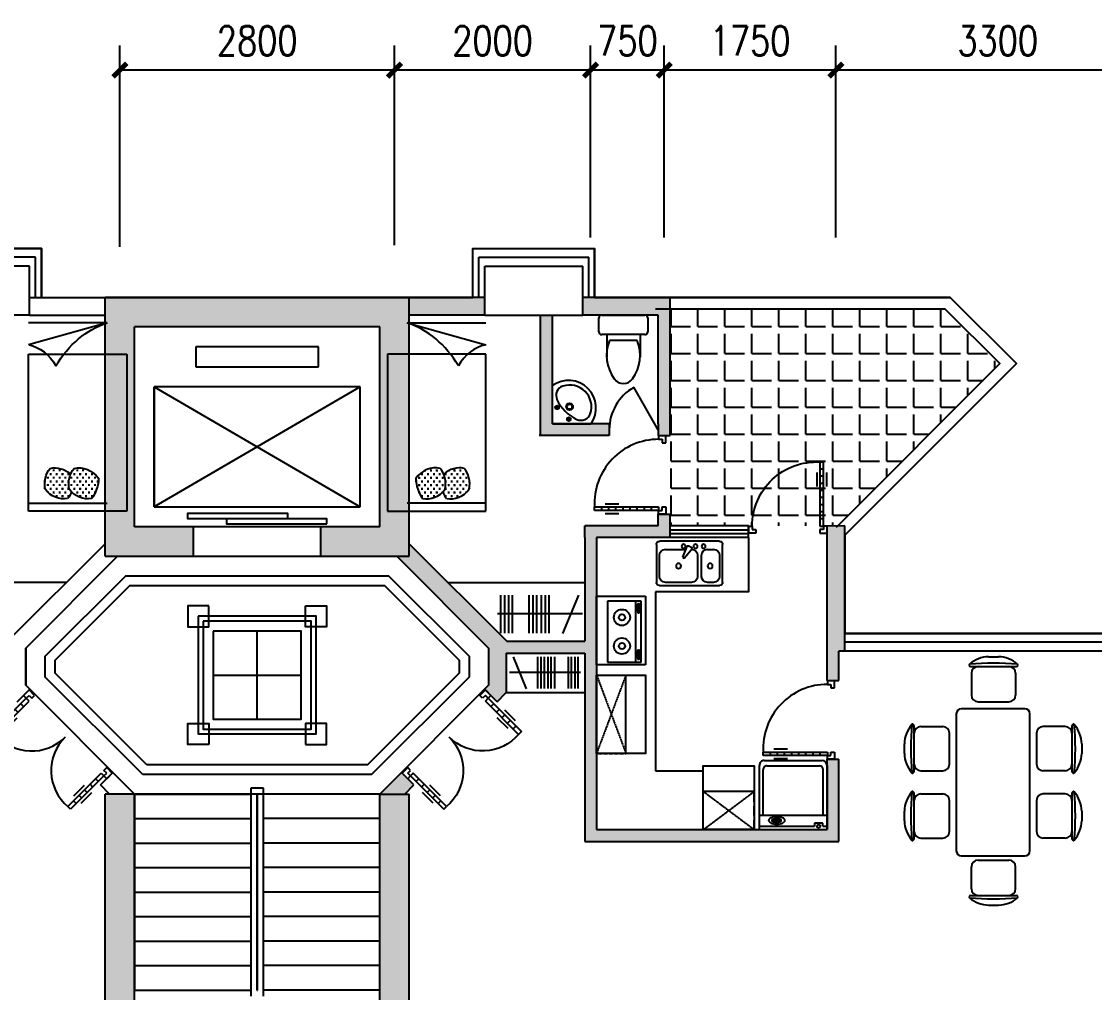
# Model space of a CAD drawing. Header units: millimetres. Extents: x 954 to 37968, y 451 to 18769.
# Drawn here: x 16152 to 27092, y 8861 to 18769 of the extents above; entities that cross this region are included whole.
import ezdxf
from ezdxf.enums import TextEntityAlignment as Align

# ---------------------------------------------------------------- set-up
doc = ezdxf.new("R2010")
doc.units = ezdxf.units.MM
doc.linetypes.add('DASHED', pattern=[0.75, 0.5, -0.25])
doc.linetypes.add('HIDDEN', pattern=[0.375, 0.25, -0.125])
for name, color, linetype in [('BL', 7, 'Continuous'), ('DIM', 15, 'Continuous'), ('H', 13, 'Continuous'), ('J', 7, 'Continuous'), ('OA_FURNITURE', 7, 'Continuous'), ('PUB_H', 13, 'Continuous'), ('T', 7, 'Continuous'), ('TOILET', 7, 'Continuous'), ('TOTHER', 7, 'Continuous'), ('W', 2, 'Continuous'), ('WALL', 4, 'Continuous'), ('WC', 10, 'Continuous'), ('WINDOW_TEXT', 7, 'Continuous'), ('轮廓线', 240, 'Continuous')]:
    doc.layers.add(name, color=color, linetype=linetype)
doc.styles.add('DIM_FONT', font='SIMPLEX.shx', dxfattribs={"width": 0.8})
doc.styles.add('SIMPLEX', font='SIMPLEX.SHX')
doc.styles.get("Standard").update_dxf_attribs({"font": 'arial.ttf'})
doc.dimstyles.new('DIMN', dxfattribs={"dimtxt": 300, "dimasz": 1, "dimexe": 250, "dimexo": 300, "dimgap": 150, "dimtad": 1, "dimdec": 0, "dimdsep": 46, "dimtxsty": 'DIM_FONT', "dimblk": '_DIMX', "dimblk1": 'ARCHTICK', "dimblk2": 'ARCHTICK', "dimcen": 0.1, "dimclrt": 7, "dimadec": 0, "dimazin": 0, "dimtfac": 1, "dimtdec": 0, "dimtix": 1, "dimtmove": 2, "dimatfit": 3, "dimldrblk": '_DIMX', "dimfxl": 1, "dimtolj": 1, "dimtzin": 0, "dimarcsym": 0})

# ---------------------------------------------------------------- blocks, each defined once
blk = doc.blocks.new('_LIFTD')
for points in [[(-0.5476, -0.6024), (-0.5476, -0.7742), (0.2411, -0.7742), (0.2411, -0.6024), (-0.5476, -0.6024)], [(-0.2411, -0.7836), (-0.2411, -0.9554), (0.5476, -0.9554), (0.5476, -0.7836), (-0.2411, -0.7836)]]:
    blk.add_lwpolyline(points)
blk = doc.blocks.new('M_A21OEG')
for p, q in [((-0.4667, 0), (-0.4667, 0.4)), ((-0.4667, 0), (-0.4667, 0.4)), ((-0.4667, 0.4), (-0.4333, 0.4)), ((-0.4667, 0), (-0.4667, 0.4)), ((-0.4333, 0.4), (-0.4333, 0)), ((-0.4333, 0.4), (-0.4333, 0)), ((0.4333, 0.4), (0.4333, 0)), ((0.4667, 0.4), (0.4333, 0.4)), ((0.4667, 0), (0.4667, 0.4)), ((-0.4949, 0.3005), (-0.4949, 0.1722)), ((-0.4667, 0.3333), (-0.4333, 0.3333)), ((-0.4051, 0.3005), (-0.4051, 0.1722)), ((0.4051, 0.3005), (0.4051, 0.1722)), ((0.4667, 0.3333), (0.4333, 0.3333)), ((0.4949, 0.3005), (0.4949, 0.1722)), ((-0.4667, 0.2667), (-0.4333, 0.2667)), ((-0.4667, 0.2), (-0.4333, 0.2)), ((0.4667, 0.2667), (0.4333, 0.2667)), ((0.4667, 0.2), (0.4333, 0.2)), ((-0.4667, 0.1333), (-0.4333, 0.1333)), ((0.4667, 0.1333), (0.4333, 0.1333)), ((-0.5, 0), (-0.4667, 0)), ((-0.5, -0.0667), (-0.5, 0)), ((-0.5, -0.0667), (-0.5, 0)), ((-0.4667, 0.0667), (-0.4333, 0.0667)), ((-0.4667, 0), (-0.4667, -0.0333)), ((-0.4333, 0), (-0.4667, 0)), ((-0.4333, 0), (-0.4667, 0)), ((-0.4667, 0), (-0.4667, -0.0333)), ((-0.4333, 0), (-0.4667, 0)), ((0.4667, 0.0667), (0.4333, 0.0667)), ((0.4333, 0), (0.4667, 0)), ((0.4667, 0), (0.4667, -0.0333)), ((0.5, 0), (0.4667, 0)), ((0.5, -0.0667), (0.5, 0)), ((-0.4333, -0.0667), (-0.5, -0.0667)), ((-0.4667, -0.0333), (-0.4333, -0.0333)), ((-0.4333, -0.0333), (-0.4333, -0.0667)), ((0.4667, -0.0333), (0.4333, -0.0333)), ((0.4333, -0.0333), (0.4333, -0.0667)), ((0.4333, -0.0667), (0.5, -0.0667))]:
    blk.add_line(p, q)
for centre, start, end in [((-0.4, 0.0014), 359.80068, 94.78054), ((0.4, 0.0014), 85.21946, 180.19932)]:
    blk.add_arc(centre, 0.4, start, end)
blk = doc.blocks.new('_B0MWI')
for p, q in [((-0.62, 3.278), (0.62, 3.278)), ((-0.62, 0.5), (-0.62, 3.278)), ((0.62, 0.5), (0.62, 3.278)), ((-0.56, 2.778), (0.56, 2.778)), ((-0.56, 0.5), (-0.56, 2.778)), ((0.56, 0.5), (0.56, 2.778)), ((-0.5, 2.278), (0.5, 2.278)), ((-0.5, 0.5), (-0.5, 2.278)), ((0.5, 0.5), (0.5, 2.278)), ((-0.5, -0.5), (0.5, -0.5))]:
    blk.add_line(p, q)
blk = doc.blocks.new('*X21')
at = {"color": 0}
for p, q in [((284933, 2325), (284944, 2325)), ((284934, 2316), (284934, 2326)), ((285000, 2325), (285019, 2325)), ((285009, 2316), (285009, 2334)), ((285075, 2325), (285094, 2325)), ((285084, 2316), (285084, 2334)), ((285234, 2316), (285234, 2323)), ((285240, 2325), (285244, 2325)), ((285300, 2325), (285319, 2325)), ((285309, 2316), (285309, 2334)), ((285375, 2325), (285394, 2325)), ((285384, 2316), (285384, 2334)), ((285450, 2325), (285452, 2325)), ((285459, 2316), (285459, 2316)), ((284817, 2212), (284831, 2212)), ((284822, 2203), (284822, 2222)), ((284850, 2250), (284869, 2250)), ((284859, 2241), (284859, 2259)), ((284888, 2288), (284906, 2288)), ((284888, 2212), (284906, 2212)), ((284897, 2278), (284897, 2297)), ((284897, 2203), (284897, 2222)), ((284925, 2250), (284944, 2250)), ((284934, 2241), (284934, 2259)), ((284962, 2288), (284981, 2288)), ((284962, 2212), (284981, 2212)), ((284972, 2278), (284972, 2297)), ((284972, 2203), (284972, 2222)), ((285000, 2250), (285019, 2250)), ((285009, 2241), (285009, 2259)), ((285038, 2288), (285056, 2288)), ((285038, 2212), (285056, 2212)), ((285047, 2278), (285047, 2297)), ((285047, 2203), (285047, 2222)), ((285075, 2250), (285094, 2250)), ((285084, 2241), (285084, 2259)), ((285112, 2288), (285131, 2288)), ((285112, 2212), (285131, 2212)), ((285122, 2278), (285122, 2297)), ((285122, 2203), (285122, 2222)), ((285150, 2250), (285169, 2250)), ((285159, 2241), (285159, 2259)), ((285188, 2288), (285206, 2288)), ((285188, 2212), (285206, 2212)), ((285197, 2278), (285197, 2297)), ((285197, 2203), (285197, 2222)), ((285225, 2250), (285244, 2250)), ((285234, 2241), (285234, 2259)), ((285262, 2288), (285281, 2288)), ((285262, 2212), (285281, 2212)), ((285272, 2278), (285272, 2297)), ((285272, 2203), (285272, 2222)), ((285300, 2250), (285319, 2250)), ((285309, 2241), (285309, 2259)), ((285338, 2288), (285356, 2288)), ((285338, 2212), (285356, 2212)), ((285347, 2278), (285347, 2297)), ((285347, 2203), (285347, 2222)), ((285375, 2250), (285394, 2250)), ((285384, 2241), (285384, 2259)), ((285412, 2288), (285431, 2288)), ((285412, 2212), (285431, 2212)), ((285422, 2278), (285422, 2297)), ((285422, 2203), (285422, 2222)), ((285450, 2250), (285469, 2250)), ((285459, 2241), (285459, 2259)), ((285488, 2212), (285500, 2212)), ((285497, 2203), (285497, 2222)), ((284850, 2175), (284869, 2175)), ((284856, 2100), (284869, 2100)), ((284859, 2166), (284859, 2184)), ((284859, 2094), (284859, 2109)), ((284888, 2138), (284906, 2138)), ((284897, 2128), (284897, 2147)), ((284925, 2175), (284944, 2175)), ((284925, 2100), (284944, 2100)), ((284934, 2166), (284934, 2184)), ((284934, 2091), (284934, 2109)), ((284962, 2138), (284981, 2138)), ((284972, 2128), (284972, 2147)), ((285000, 2175), (285019, 2175)), ((285000, 2100), (285019, 2100)), ((285009, 2166), (285009, 2184)), ((285009, 2091), (285009, 2109)), ((285038, 2138), (285056, 2138)), ((285047, 2128), (285047, 2147)), ((285075, 2175), (285094, 2175)), ((285075, 2100), (285094, 2100)), ((285084, 2166), (285084, 2184)), ((285084, 2091), (285084, 2109)), ((285112, 2138), (285131, 2138)), ((285122, 2128), (285122, 2147)), ((285150, 2175), (285169, 2175)), ((285150, 2100), (285151, 2100)), ((285159, 2166), (285159, 2184)), ((285159, 2106), (285159, 2109)), ((285163, 2100), (285169, 2100)), ((285188, 2138), (285206, 2138)), ((285197, 2128), (285197, 2147)), ((285225, 2175), (285244, 2175)), ((285225, 2100), (285244, 2100)), ((285234, 2166), (285234, 2184)), ((285234, 2091), (285234, 2109)), ((285262, 2138), (285281, 2138)), ((285272, 2128), (285272, 2147)), ((285300, 2175), (285319, 2175)), ((285300, 2100), (285319, 2100)), ((285309, 2166), (285309, 2184)), ((285309, 2091), (285309, 2109)), ((285338, 2138), (285356, 2138)), ((285347, 2128), (285347, 2147)), ((285375, 2175), (285394, 2175)), ((285375, 2100), (285394, 2100)), ((285384, 2166), (285384, 2184)), ((285384, 2091), (285384, 2109)), ((285412, 2138), (285431, 2138)), ((285422, 2128), (285422, 2147)), ((285450, 2175), (285469, 2175)), ((285450, 2100), (285458, 2100)), ((285459, 2166), (285459, 2184)), ((285459, 2101), (285459, 2109)), ((285488, 2138), (285497, 2138)), ((285497, 2138), (285497, 2147)), ((284888, 2062), (284906, 2062)), ((284897, 2053), (284897, 2072)), ((284962, 2062), (284981, 2062)), ((284972, 2053), (284972, 2072)), ((285038, 2062), (285056, 2062)), ((285047, 2053), (285047, 2072)), ((285188, 2062), (285206, 2062)), ((285197, 2053), (285197, 2072)), ((285262, 2062), (285281, 2062)), ((285272, 2053), (285272, 2072)), ((285338, 2062), (285356, 2062)), ((285347, 2053), (285347, 2072))]:
    blk.add_line(p, q, dxfattribs=at)
blk = doc.blocks.new('RECTANG')
for p, q in [((1, 1), (0, 1)), ((0, 1), (0, 0)), ((1, 0), (1, 1)), ((0, 0), (1, 0))]:
    blk.add_line(p, q)
blk = doc.blocks.new('_C1LMW')
for p, q in [((-1000, -80), (0, -305)), ((-1000, -80), (0, -80)), ((0, -1920), (-1000, -1920))]:
    blk.add_line(p, q)
for centre, radius, start, end in [((-1289, -1215), 1171, 36.5169, 75.7062), ((81, -828), 530, 98.7955, 144.0982), ((-348, -518), 4.547473508864641e-13, 270, 343.0338), ((-639, -1913), 354, 80.3657, 135.5224), ((-733, -1725), 222, 346.7256, 46.496), ((-332, -1913), 354, 80.3657, 124.9896), ((-426, -1725), 222, 346.7256, 46.496), ((-566, -1649), 326, 182.7966, 223.2149), ((-752, -1548), 328, 260.9132, 315.9541)]:
    blk.add_arc(centre, radius, start, end)
at = {"layer": 'J'}
for centre, radius, start, end in [((-260, -1649), 326, 208.3278, 223.2149), ((-445, -1548), 328, 260.9132, 315.9541)]:
    blk.add_arc(centre, radius, start, end, dxfattribs=at)
at = {"xscale": 1999.996, "yscale": 999.998, "zscale": 1999.996, "rotation": 90}
blk.add_blockref('RECTANG', (0, -2000), dxfattribs=at)
blk.add_blockref('*X21', (-285705, -3910))
at = {"style": 'DIM_FONT', "width": 0.8, "flags": 9}
for tag in ['XSIZE', 'YSIZE']:
    blk.add_attdef(tag, (0, 0), '', height=0.5, dxfattribs=at)
blk = doc.blocks.new('M_E20')
for p, q in [((345, 0), (-345, 0)), ((-302, -36), (-345, -36)), ((-302, -35), (-302, -66)), ((-302, -66), (-219, -66)), ((-219, -66), (-219, -35)), ((345, -36), (-219, -36)), ((123, -87), (123, -99)), ((133, -96), (133, -113)), ((198, -96), (133, -96)), ((198, -113), (198, -96)), ((215, -88), (215, -99)), ((-307, -144), (-307, -611)), ((133, -113), (198, -113)), ((307, -144), (307, -611)), ((267, -651), (-267, -651))]:
    blk.add_line(p, q)
blk.add_lwpolyline([(83, -94, 0.185158), (88, -107, 0.102042), (108, -122, 0.060862), (133, -130, 0.047173), (166, -133, 0.047173), (200, -130, 0.060862), (225, -122, 0.102042), (245, -107, 0.185158), (250, -94, 0.185158), (245, -82, 0.102042), (225, -67, 0.060862), (200, -59, 0.047173), (166, -56, 0.047173), (133, -59, 0.060862), (108, -67, 0.102042), (88, -82, 0.185158)], format="xyb", close=True)
for points in [[(215, -88, 0.259034), (213, -85, 0.076276), (201, -80, 0.036515), (188, -77, 0.026615), (169, -76, 0.026615), (150, -77, 0.036515), (137, -80, 0.076276), (125, -85, 0.259034), (123, -88, 0.078462), (123, -89, 0.056762)], [(215, -99, 0.259034), (213, -95, 0.076276), (201, -90, 0.036515), (188, -88, 0.026615), (169, -87, 0.026615), (150, -88, 0.036515), (137, -90, 0.076276), (125, -95, 0.259034), (123, -99, 0.259034), (125, -102, 0.056762), (133, -106, 0.036515)], [(198, -108, 0.008736), (201, -107, 0.076276), (213, -102, 0.259034), (215, -99, 0.259034)]]:
    blk.add_lwpolyline(points, format="xyb")
blk.add_circle((-259, -35), 17.5)
for centre, start, end in [((-267, -611), 180, 270), ((267, -611), 270, 0)]:
    blk.add_arc(centre, 40, start, end)
at = {"layer": 'TOTHER', "linetype": 'Continuous'}
for p, q in [((-345, -656), (-345, 0)), ((345, 0), (345, -656)), ((-345, -145), (345, -145)), ((295, -706), (-295, -706))]:
    blk.add_line(p, q, dxfattribs=at)
for centre, start, end in [((-295, -656), 180, 270), ((295, -656), 270, 0)]:
    blk.add_arc(centre, 50, start, end, dxfattribs=at)
at = {"width": 0.8, "flags": 9}
for tag in ['XSIZE', 'YSIZE']:
    blk.add_attdef(tag, (0, 0), '', height=0.5, dxfattribs=at)
blk = doc.blocks.new('M_E18')
at = {"layer": 'TOTHER', "linetype": 'DASHED'}
for p, q in [((200, -300), (-200, 0)), ((200, 0), (-200, -300)), ((-200, -300), (200, -300))]:
    blk.add_line(p, q, dxfattribs=at)
at = {"layer": 'TOTHER', "linetype": 'HIDDEN'}
blk.add_line((-200, 0), (-200, -300), dxfattribs=at)
at = {"layer": 'TOTHER', "linetype": 'Continuous'}
blk.add_lwpolyline([(-200, 0), (200, 0), (200, -500), (-200, -500)], close=True, dxfattribs=at)
at = {"width": 0.8, "flags": 9}
for tag in ['XSIZE', 'YSIZE']:
    blk.add_attdef(tag, (0, 0), '', height=0.5, dxfattribs=at)
blk = doc.blocks.new('M_E22')
at = {"layer": 'TOTHER', "linetype": 'HIDDEN'}
blk.add_line((-400, 0), (-400, -300), dxfattribs=at)
at = {"layer": 'TOTHER', "linetype": 'DASHED'}
for p, q in [((400, -300), (-400, 0)), ((400, 0), (-400, -300)), ((-400, -300), (400, -300))]:
    blk.add_line(p, q, dxfattribs=at)
at = {"layer": 'TOTHER', "linetype": 'Continuous'}
blk.add_lwpolyline([(-400, 0), (400, 0), (400, -500), (-400, -500)], close=True, dxfattribs=at)
at = {"width": 0.8, "flags": 9}
for tag in ['XSIZE', 'YSIZE']:
    blk.add_attdef(tag, (0, 0), '', height=0.5, dxfattribs=at)
blk = doc.blocks.new('M_E19')
for p, q in [((-323, -113), (-323, -456)), ((299, -113), (-323, -113)), ((299, -456), (299, -113)), ((-323, -400), (299, -400)), ((-291, -422), (-291, -434)), ((-216, -432), (-280, -432)), ((-280, -432), (-280, -448)), ((-216, -448), (-216, -432)), ((-199, -423), (-199, -434)), ((182, -422), (182, -434)), ((193, -432), (193, -448)), ((257, -432), (193, -432)), ((257, -448), (257, -432)), ((274, -423), (274, -434)), ((-323, -456), (299, -456)), ((-280, -448), (-216, -448)), ((193, -448), (257, -448))]:
    blk.add_line(p, q)
for points in [[(-199, -423, 0.259034), (-201, -420, 0.076276), (-213, -415, 0.036515), (-226, -412, 0.026615), (-245, -411, 0.026615), (-264, -412, 0.036515), (-277, -415, 0.076276), (-289, -420, 0.259034), (-291, -423, 0.078462), (-291, -424, 0.056762)], [(-199, -434, 0.259034), (-201, -430, 0.076276), (-213, -425, 0.036515), (-226, -423, 0.026615), (-245, -422, 0.026615), (-264, -423, 0.036515), (-277, -425, 0.076276), (-289, -430, 0.259034), (-291, -434, 0.259034), (-289, -437, 0.056762), (-280, -441, 0.036515)], [(-216, -443, 0.008736), (-213, -442, 0.076276), (-201, -437, 0.259034), (-199, -434, 0.259034)], [(274, -423, 0.259034), (272, -420, 0.076276), (260, -415, 0.036515), (247, -412, 0.026615), (228, -411, 0.026615), (209, -412, 0.036515), (196, -415, 0.076276), (184, -420, 0.259034), (182, -423, 0.078462), (182, -424, 0.056762)], [(274, -434, 0.259034), (272, -430, 0.076276), (260, -425, 0.036515), (247, -423, 0.026615), (228, -422, 0.026615), (209, -423, 0.036515), (196, -425, 0.076276), (184, -430, 0.259034), (182, -434, 0.259034), (184, -437, 0.056762), (193, -441, 0.036515)], [(257, -443, 0.008736), (260, -442, 0.076276), (272, -437, 0.259034), (274, -434, 0.259034)]]:
    blk.add_lwpolyline(points, format="xyb")
at = {"layer": 'TOTHER', "linetype": 'Continuous'}
for p, q in [((-350, 0), (350, 0)), ((-350, -500), (-350, 0)), ((350, 0), (350, -500)), ((350, -500), (-350, -500))]:
    blk.add_line(p, q, dxfattribs=at)
for centre, radius in [((-158, -259), 82.5), ((134, -259), 82.5), ((-158, -259), 31.6), ((134, -259), 31.6)]:
    blk.add_circle(centre, radius, dxfattribs=at)
at = {"width": 0.8, "flags": 9}
for tag in ['XSIZE', 'YSIZE']:
    blk.add_attdef(tag, (0, 0), '', height=0.5, dxfattribs=at)
blk = doc.blocks.new('M_E25ESP')
at = {"color": 0, "linetype": 'ByBlock'}
for p, q in [((31, 338), (419, 338)), ((0, -307), (0, 307)), ((82, 245), (82, 40)), ((358, 307), (143, 307)), ((419, -20), (419, 245)), ((450, 307), (450, -307)), ((48, 2), (57, -12)), ((59, 31), (163, 70)), ((173, 53), (87, -18)), ((163, 70), (173, 53)), ((143, -82), (358, -82)), ((82, -184), (82, -245)), ((358, -123), (143, -123)), ((419, -245), (419, -184)), ((143, -307), (358, -307)), ((419, -338), (31, -338))]:
    blk.add_line(p, q, dxfattribs=at)
for centre, radius in [((251, 112), 25.6), ((51, 61), 20.5), ((51, -61), 20.5), ((51, -143), 20.5), ((251, -210), 25.6)]:
    blk.add_circle(centre, radius, dxfattribs=at)
for centre, radius, start, end in [((31, 307), 30.7, 90, 180), ((419, 307), 30.7, 0, 90), ((143, 245), 61.4, 90, 180), ((358, 245), 61.4, 0, 90), ((66, 12), 20.5, 110.5377, 210), ((74, -2), 20.5, 210, 309.4623), ((143, -20), 61.4, 180, 270), ((358, -20), 61.4, 270, 0), ((143, -184), 61.4, 90, 180), ((358, -184), 61.4, 0, 90), ((31, -307), 30.7, 180, 270), ((143, -245), 61.4, 180, 270), ((358, -245), 61.4, 270, 0), ((419, -307), 30.7, 270, 0)]:
    blk.add_arc(centre, radius, start, end, dxfattribs=at)
at = {"style": 'DIM_FONT', "width": 0.8, "flags": 9}
for tag in ['XSIZE', 'YSIZE']:
    blk.add_attdef(tag, (0, 0), '', height=0.5, dxfattribs=at)
blk = doc.blocks.new('*X26')
at = {"color": 0}
for p, q in [((287375, 3850), (287375, 4026)), ((287650, 3850), (287650, 4026)), ((287925, 3850), (287925, 4026)), ((288200, 3850), (288200, 4026)), ((288475, 3850), (288475, 4026)), ((288750, 3850), (288750, 4026)), ((289025, 3850), (289025, 4026)), ((289300, 3850), (289300, 4026)), ((289575, 3850), (289575, 4026)), ((289850, 3850), (289850, 4026)), ((290125, 3850), (290125, 4026)), ((287375, 3850), (287575, 3850)), ((287650, 3850), (287850, 3850)), ((287925, 3850), (288125, 3850)), ((288200, 3850), (288400, 3850)), ((288475, 3850), (288675, 3850)), ((288750, 3850), (288950, 3850)), ((289025, 3850), (289225, 3850)), ((289300, 3850), (289500, 3850)), ((289575, 3850), (289775, 3850)), ((289850, 3850), (290050, 3850)), ((290125, 3850), (290325, 3850)), ((287375, 3575), (287375, 3775)), ((287650, 3575), (287650, 3775)), ((287925, 3575), (287925, 3775)), ((288200, 3575), (288200, 3775)), ((288475, 3575), (288475, 3775)), ((288750, 3575), (288750, 3775)), ((289025, 3575), (289025, 3775)), ((289300, 3575), (289300, 3775)), ((289575, 3575), (289575, 3775)), ((289850, 3575), (289850, 3775)), ((290125, 3575), (290125, 3775)), ((290400, 3575), (290400, 3775)), ((287375, 3575), (287575, 3575)), ((287650, 3575), (287850, 3575)), ((287925, 3575), (288125, 3575)), ((288200, 3575), (288400, 3575)), ((288475, 3575), (288675, 3575)), ((288750, 3575), (288950, 3575)), ((289025, 3575), (289225, 3575)), ((289300, 3575), (289500, 3575)), ((289575, 3575), (289775, 3575)), ((289850, 3575), (290050, 3575)), ((290125, 3575), (290325, 3575)), ((290400, 3575), (290600, 3575)), ((287375, 3300), (287375, 3500)), ((287650, 3300), (287650, 3500)), ((287925, 3300), (287925, 3500)), ((288200, 3300), (288200, 3500)), ((288475, 3300), (288475, 3500)), ((288750, 3300), (288750, 3500)), ((289025, 3300), (289025, 3500)), ((289300, 3300), (289300, 3500)), ((289575, 3300), (289575, 3500)), ((289850, 3300), (289850, 3500)), ((290125, 3300), (290125, 3500)), ((290400, 3300), (290400, 3500)), ((290675, 3418), (290675, 3500)), ((287375, 3300), (287575, 3300)), ((287650, 3300), (287850, 3300)), ((287925, 3300), (288125, 3300)), ((288200, 3300), (288400, 3300)), ((288475, 3300), (288675, 3300)), ((288750, 3300), (288950, 3300)), ((289025, 3300), (289225, 3300)), ((289300, 3300), (289500, 3300)), ((289575, 3300), (289775, 3300)), ((289850, 3300), (290050, 3300)), ((290125, 3300), (290325, 3300)), ((290400, 3300), (290557, 3300)), ((287375, 3025), (287375, 3225)), ((287650, 3025), (287650, 3225)), ((287925, 3025), (287925, 3225)), ((288200, 3025), (288200, 3225)), ((288475, 3025), (288475, 3225)), ((288750, 3025), (288750, 3225)), ((289025, 3025), (289025, 3225)), ((289300, 3025), (289300, 3225)), ((289575, 3025), (289575, 3225)), ((289850, 3025), (289850, 3225)), ((290125, 3025), (290125, 3225)), ((290400, 3143), (290400, 3225)), ((287375, 3025), (287575, 3025)), ((287650, 3025), (287850, 3025)), ((287925, 3025), (288125, 3025)), ((288200, 3025), (288400, 3025)), ((288475, 3025), (288675, 3025)), ((288750, 3025), (288950, 3025)), ((289025, 3025), (289225, 3025)), ((289300, 3025), (289500, 3025)), ((289575, 3025), (289775, 3025)), ((289850, 3025), (290050, 3025)), ((290125, 3025), (290282, 3025)), ((287375, 2750), (287375, 2950)), ((287650, 2750), (287650, 2950)), ((287925, 2750), (287925, 2950)), ((288200, 2750), (288200, 2950)), ((288475, 2750), (288475, 2950)), ((288750, 2750), (288750, 2950)), ((289025, 2750), (289025, 2950)), ((289300, 2750), (289300, 2950)), ((289575, 2750), (289575, 2950)), ((289850, 2750), (289850, 2950)), ((290125, 2868), (290125, 2950)), ((287375, 2750), (287575, 2750)), ((287650, 2750), (287850, 2750)), ((287925, 2750), (288125, 2750)), ((288200, 2750), (288400, 2750)), ((288475, 2750), (288675, 2750)), ((288750, 2750), (288950, 2750)), ((289025, 2750), (289225, 2750)), ((289300, 2750), (289500, 2750)), ((289575, 2750), (289775, 2750)), ((289850, 2750), (290007, 2750)), ((287375, 2475), (287375, 2675)), ((287650, 2475), (287650, 2675)), ((287925, 2475), (287925, 2675)), ((288200, 2475), (288200, 2675)), ((288475, 2475), (288475, 2675)), ((288750, 2475), (288750, 2675)), ((289025, 2475), (289025, 2675)), ((289300, 2475), (289300, 2675)), ((289575, 2475), (289575, 2675)), ((289850, 2593), (289850, 2675)), ((287375, 2475), (287575, 2475)), ((287650, 2475), (287850, 2475)), ((287925, 2475), (288125, 2475)), ((288200, 2475), (288400, 2475)), ((288475, 2475), (288675, 2475)), ((288750, 2475), (288950, 2475)), ((289025, 2475), (289225, 2475)), ((289300, 2475), (289500, 2475)), ((289575, 2475), (289732, 2475)), ((287375, 2200), (287375, 2400)), ((287650, 2200), (287650, 2400)), ((287925, 2200), (287925, 2400)), ((288200, 2200), (288200, 2400)), ((288475, 2200), (288475, 2400)), ((288750, 2200), (288750, 2400)), ((289025, 2200), (289025, 2400)), ((289300, 2200), (289300, 2400)), ((289575, 2318), (289575, 2400)), ((287375, 2200), (287575, 2200)), ((287650, 2200), (287850, 2200)), ((287925, 2200), (288125, 2200)), ((288200, 2200), (288400, 2200)), ((288475, 2200), (288675, 2200)), ((288750, 2200), (288950, 2200)), ((289025, 2200), (289225, 2200)), ((289300, 2200), (289457, 2200)), ((287375, 1925), (287375, 2125)), ((287650, 1925), (287650, 2125)), ((287925, 1925), (287925, 2125)), ((288200, 1925), (288200, 2125)), ((288475, 1925), (288475, 2125)), ((288750, 1925), (288750, 2125)), ((289025, 1925), (289025, 2125)), ((289300, 2043), (289300, 2125)), ((287375, 1925), (287575, 1925)), ((287650, 1925), (287850, 1925)), ((287925, 1925), (288125, 1925)), ((288200, 1925), (288400, 1925)), ((288475, 1925), (288675, 1925)), ((288750, 1925), (288950, 1925)), ((289025, 1925), (289182, 1925)), ((287375, 1816), (287375, 1850)), ((287650, 1816), (287650, 1850)), ((287925, 1816), (287925, 1850)), ((288200, 1816), (288200, 1850)), ((288475, 1816), (288475, 1850)), ((288750, 1816), (288750, 1850)), ((289025, 1816), (289025, 1850))]:
    blk.add_line(p, q, dxfattribs=at)
blk = doc.blocks.new('M_E12')
at = {"color": 7}
for q in [(0, -393), (392, 0)]:
    blk.add_line((0, 0), q, dxfattribs=at)
for centre, radius in [((168, -48), 19), ((168, -48), 10), ((48, -168), 19), ((48, -168), 10), ((175, -175), 34.6), ((175, -175), 26.5)]:
    blk.add_circle(centre, radius, dxfattribs=at)
for centre, radius, start, end in [((161, -163), 282, 235.0241, 35.2347), ((418, -420), 410, 114.3843, 155.6157), ((174, -176), 222, 251.5651, 18.4349), ((290, -138), 100, 18.4349, 114.3843), ((136, -292), 100, 155.6157, 251.5651)]:
    blk.add_arc(centre, radius, start, end, dxfattribs=at)
at = {"width": 0.8, "flags": 9}
for tag in ['XSIZE', 'YSIZE']:
    blk.add_attdef(tag, (0, 0), '', height=0.5, dxfattribs=at)
blk = doc.blocks.new('M_A24LXR')
for p, q in [((-0.455, 0.071), (-0.455, 0.888)), ((-0.455, 0.888), (-0.41, 0.888)), ((-0.41, 0.888), (-0.41, 0.071)), ((-0.494, 0.753), (-0.494, 0.578)), ((-0.455, 0.797), (-0.41, 0.797)), ((-0.455, 0.707), (-0.41, 0.707)), ((-0.371, 0.753), (-0.371, 0.578)), ((-0.455, 0.616), (-0.41, 0.616)), ((-0.455, 0.525), (-0.41, 0.525)), ((-0.455, 0.434), (-0.41, 0.434)), ((-0.455, 0.343), (-0.41, 0.343)), ((-0.455, 0.253), (-0.41, 0.253)), ((-0.455, 0.162), (-0.41, 0.162)), ((-0.501, 0.071), (-0.455, 0.071)), ((-0.501, -0.02), (-0.501, 0.071)), ((-0.41, 0.071), (-0.455, 0.071)), ((-0.455, 0.071), (-0.455, 0.026)), ((-0.455, 0.026), (-0.41, 0.026)), ((-0.41, 0.026), (-0.41, -0.02)), ((0.453, 0.026), (0.407, 0.026)), ((0.407, 0.026), (0.407, -0.02)), ((0.498, 0.071), (0.453, 0.071)), ((0.453, 0.071), (0.453, 0.026)), ((0.498, -0.02), (0.498, 0.071)), ((-0.501, -0.02), (-0.501, -0.02)), ((-0.41, -0.02), (-0.501, -0.02)), ((0.407, -0.02), (0.498, -0.02)), ((0.498, -0.02), (0.498, -0.02))]:
    blk.add_line(p, q)
blk.add_arc((-0.364, 0.072), 0.817, 359.9115, 93.1848)
blk = doc.blocks.new('M_E24TTP')
at = {"layer": 'TOILET', "color": 7}
for p, q in [((-170, 200), (-170, 430)), ((170, 200), (170, 430)), ((-140, 260), (140, 260)), ((-250, 30), (-250, 170)), ((-220, 200), (220, 200)), ((250, 170), (250, 30)), ((220, 0), (-220, 0))]:
    blk.add_line(p, q, dxfattribs=at)
for centre, radius, start, end in [((0, 590), 110, 33.4509, 146.5491), ((227, 413), 398, 143.3619, 202.5495), ((-227, 413), 398, 337.4505, 36.6381), ((-220, 170), 30, 90, 180), ((220, 170), 30, 0, 90), ((-220, 30), 30, 180, 270), ((220, 30), 30, 270, 0)]:
    blk.add_arc(centre, radius, start, end, dxfattribs=at)
at = {"style": 'DIM_FONT', "width": 0.8, "flags": 9}
for tag in ['XSIZE', 'YSIZE']:
    blk.add_attdef(tag, (0, 0), '', height=0.5, dxfattribs=at)
blk = doc.blocks.new('_WBLK')
for p, q in [((-0.5, 0.5), (0.5, 0.5)), ((0.5, 0.167), (-0.5, 0.167)), ((0.5, -0.167), (-0.5, -0.167)), ((-0.5, -0.5), (0.5, -0.5))]:
    blk.add_line(p, q)
at = {"layer": 'WINDOW_TEXT', "style": 'SIMPLEX', "flags": 9}
blk.add_attdef('A', text='', height=1, dxfattribs=at).set_placement((0, 1.5), align=Align.MIDDLE)
blk = doc.blocks.new('_DBLK')
blk.add_line((-0.5, 0), (0, -0.866))
blk.add_arc((-0.5, 0), 1, 300, 0)
at = {"style": 'SIMPLEX', "flags": 9}
blk.add_attdef('A', text='', height=1, dxfattribs=at).set_placement((0, 1.5), align=Align.MIDDLE)
blk = doc.blocks.new('80216061034108')
for p, q in [((262, 90), (2161, 1989)), ((299, 0), (2225, 1926)), ((336, -90), (2288, 1862)), ((-299, 90), (262, 90)), ((-299, 0), (299, 0)), ((-299, -90), (336, -90))]:
    blk.add_line(p, q)
at = {"style": 'SIMPLEX', "flags": 9}
blk.add_attdef('A', text='', height=1, dxfattribs=at).set_placement((0, 0), align=Align.MIDDLE)
blk = doc.blocks.new('_DIMX')
at = {"const_width": 50}
blk.add_lwpolyline([(-70, -70), (70, 70)], dxfattribs=at)
blk = doc.blocks.new('*D60')
at = {"layer": 'DEFPOINTS', "color": 0, "transparency": 16777216}
for p in [(24455, 18272), (24455, 16265), (27755, 16265)]:
    blk.add_point(p, dxfattribs=at)
at = {"layer": 'DIM', "color": 0, "lineweight": -2, "transparency": 16777216}
for p, q in [((24455, 16565), (24455, 18522)), ((27755, 16565), (27755, 18522)), ((27754, 18272), (24456, 18272))]:
    blk.add_line(p, q, dxfattribs=at)
at = {"layer": 'DIM', "color": 0, "lineweight": -2, "transparency": 16777216, "rotation": 180}
blk.add_blockref('_DIMX', (24455, 18272), dxfattribs=at)
at = {"layer": 'DIM', "color": 0, "lineweight": -2, "transparency": 16777216}
blk.add_blockref('_DIMX', (27755, 18272), dxfattribs=at)
at = {"layer": 'DIM', "color": 7, "transparency": 16777216, "insert": (26105, 18572), "char_height": 300, "attachment_point": 5, "style": 'DIM_FONT'}
blk.add_mtext('\\A1;3300', dxfattribs=at)
blk = doc.blocks.new('_ARCHTICK')
at = {"color": 0, "linetype": 'ByBlock', "const_width": 0.15}
blk.add_lwpolyline([(-0.5, -0.5), (0.5, 0.5)], dxfattribs=at)
blk = doc.blocks.new('*D61')
at = {"layer": 'DEFPOINTS', "color": 0, "transparency": 16777216}
for p in [(22705, 18272), (22705, 16265), (24455, 16265)]:
    blk.add_point(p, dxfattribs=at)
at = {"layer": 'DIM', "color": 0, "lineweight": -2, "transparency": 16777216}
for p, q in [((22705, 16565), (22705, 18522)), ((24455, 16565), (24455, 18522)), ((24454, 18272), (22706, 18272))]:
    blk.add_line(p, q, dxfattribs=at)
at = {"layer": 'DIM', "color": 0, "lineweight": -2, "transparency": 16777216, "rotation": 180}
blk.add_blockref('_DIMX', (22705, 18272), dxfattribs=at)
at = {"layer": 'DIM', "color": 0, "lineweight": -2, "transparency": 16777216}
blk.add_blockref('_DIMX', (24455, 18272), dxfattribs=at)
at = {"layer": 'DIM', "color": 7, "transparency": 16777216, "insert": (23580, 18572), "char_height": 300, "attachment_point": 5, "style": 'DIM_FONT'}
blk.add_mtext('\\A1;1750', dxfattribs=at)
blk = doc.blocks.new('*D62')
at = {"layer": 'DEFPOINTS', "color": 0, "transparency": 16777216}
for p in [(21955, 18272), (21955, 16265), (22705, 16265)]:
    blk.add_point(p, dxfattribs=at)
at = {"layer": 'DIM', "color": 0, "lineweight": -2, "transparency": 16777216}
for p, q in [((21955, 16565), (21955, 18522)), ((22705, 16565), (22705, 18522)), ((21954, 18272), (21953, 18272)), ((22705, 18272), (21955, 18272)), ((22706, 18272), (22707, 18272))]:
    blk.add_line(p, q, dxfattribs=at)
blk.add_blockref('_DIMX', (21955, 18272), dxfattribs=at)
at = {"layer": 'DIM', "color": 0, "lineweight": -2, "transparency": 16777216, "rotation": 180}
blk.add_blockref('_DIMX', (22705, 18272), dxfattribs=at)
at = {"layer": 'DIM', "color": 7, "transparency": 16777216, "insert": (22330, 18572), "char_height": 300, "attachment_point": 5, "style": 'DIM_FONT'}
blk.add_mtext('\\A1;750', dxfattribs=at)
blk = doc.blocks.new('*D63')
at = {"layer": 'DEFPOINTS', "color": 0, "transparency": 16777216}
for p in [(19955, 18272), (19955, 16265), (21955, 16265)]:
    blk.add_point(p, dxfattribs=at)
at = {"layer": 'DIM', "color": 0, "lineweight": -2, "transparency": 16777216}
for p, q in [((19955, 16565), (19955, 18522)), ((21955, 16565), (21955, 18522)), ((21954, 18272), (19956, 18272))]:
    blk.add_line(p, q, dxfattribs=at)
at = {"layer": 'DIM', "color": 0, "lineweight": -2, "transparency": 16777216, "rotation": 180}
blk.add_blockref('_DIMX', (19955, 18272), dxfattribs=at)
at = {"layer": 'DIM', "color": 0, "lineweight": -2, "transparency": 16777216}
blk.add_blockref('_DIMX', (21955, 18272), dxfattribs=at)
at = {"layer": 'DIM', "color": 7, "transparency": 16777216, "insert": (20955, 18572), "char_height": 300, "attachment_point": 5, "style": 'DIM_FONT'}
blk.add_mtext('\\A1;2000', dxfattribs=at)
blk = doc.blocks.new('*D64')
at = {"layer": 'DEFPOINTS', "color": 0, "transparency": 16777216}
for p in [(17155, 18272), (17155, 16169), (19955, 16186)]:
    blk.add_point(p, dxfattribs=at)
at = {"layer": 'DIM', "color": 0, "lineweight": -2, "transparency": 16777216}
for p, q in [((17155, 16469), (17155, 18522)), ((19955, 16486), (19955, 18522)), ((19954, 18272), (17156, 18272))]:
    blk.add_line(p, q, dxfattribs=at)
at = {"layer": 'DIM', "color": 0, "lineweight": -2, "transparency": 16777216, "rotation": 180}
blk.add_blockref('_DIMX', (17155, 18272), dxfattribs=at)
at = {"layer": 'DIM', "color": 0, "lineweight": -2, "transparency": 16777216}
blk.add_blockref('_DIMX', (19955, 18272), dxfattribs=at)
at = {"layer": 'DIM', "color": 7, "transparency": 16777216, "insert": (18555, 18572), "char_height": 300, "attachment_point": 5, "style": 'DIM_FONT'}
blk.add_mtext('\\A1;2800', dxfattribs=at)

msp = doc.modelspace()

# ---------------------------------------------------------------- linework, layer by layer
at = {"layer": 'BL'}
for points in [[(24544.9, 13525.9), (26296.5, 15277.5), (25620.8, 15953.2), (22614.9, 15953.2)], [(24460.1, 13610.8), (26126.8, 15277.5), (25571.1, 15833.2), (22614.9, 15833.2)]]:
    msp.add_lwpolyline(points, dxfattribs=at)
at = {"layer": 'H'}
for p, q in [((18554.9, 11649.5), (18554.9, 12549.5)), ((18104.9, 12099.5), (19004.9, 12099.5))]:
    msp.add_line(p, q, dxfattribs=at)
for points in [[(17304.9, 10885.9), (16194.9, 11995.9), (16194.9, 12375.9), (17132.2, 13313.2), (19977.6, 13313.2), (20914.9, 12375.9), (20914.9, 11995.9), (19804.9, 10885.9)], [(17387.8, 11085.9), (16394.9, 12078.7), (16394.9, 12293.1), (17215, 13113.2), (19894.8, 13113.2), (20714.9, 12293.1), (20714.9, 12078.7), (19722.1, 11085.9)], [(17429.2, 11185.9), (16494.9, 12120.2), (16494.9, 12251.6), (17256.5, 13013.2), (19853.4, 13013.2), (20614.9, 12251.6), (20614.9, 12120.2), (19680.7, 11185.9)], [(18061, 12805.6), (17848.9, 12805.6), (17848.9, 12593.5), (18061, 12593.5)], [(19048.9, 12805.6), (19261, 12805.6), (19261, 12593.5), (19048.9, 12593.5)], [(17954.9, 12699.5), (17954.9, 11499.5), (19154.9, 11499.5), (19154.9, 12699.5)], [(18004.9, 12649.5), (18004.9, 11549.5), (19104.9, 11549.5), (19104.9, 12649.5)], [(18104.9, 12549.5), (18104.9, 11649.5), (19004.9, 11649.5), (19004.9, 12549.5)], [(18061, 11393.5), (17848.9, 11393.5), (17848.9, 11605.6), (18061, 11605.6)], [(19048.9, 11393.5), (19261, 11393.5), (19261, 11605.6), (19048.9, 11605.6)]]:
    msp.add_lwpolyline(points, close=True, dxfattribs=at)
at = {"layer": 'J'}
for p, q in [((16609.1, 13044.6), (15214.9, 13044.6)), ((20500.8, 13044.6), (21894.9, 13044.6)), ((21036.9, 12916.4), (21036.9, 12526.4)), ((21075.6, 12916.4), (21075.6, 12526.4)), ((21117.5, 12916.4), (21117.5, 12526.4)), ((21156.2, 12916.4), (21156.2, 12526.4)), ((21323.9, 12916.4), (21323.9, 12526.4)), ((21365.8, 12916.4), (21365.8, 12526.4)), ((21404.4, 12916.4), (21404.4, 12526.4)), ((21449.6, 12916.4), (21449.6, 12526.4)), ((21491.5, 12916.4), (21491.5, 12526.4)), ((21530.2, 12916.4), (21530.2, 12526.4)), ((21830, 12916.4), (21668.8, 12523.2)), ((21871.9, 12726.2), (21004.7, 12726.2)), ((21163.7, 12287.9), (21298, 11960.2)), ((21413.5, 12287.9), (21413.5, 11962.9)), ((21445.8, 12287.9), (21445.8, 11962.9)), ((21480.7, 12287.9), (21480.7, 11962.9)), ((21518.3, 12287.9), (21518.3, 11962.9)), ((21550.5, 12287.9), (21550.5, 11962.9)), ((21585.5, 12287.9), (21585.5, 11962.9)), ((21725.2, 12287.9), (21725.2, 11962.9)), ((21757.4, 12287.9), (21757.4, 11962.9)), ((21792.3, 12287.9), (21792.3, 11962.9)), ((21824.6, 12287.9), (21824.6, 11962.9)), ((21128.8, 12129.4), (21851.4, 12129.4)), ((21094.9, 11921.3), (21894.9, 11921.3))]:
    msp.add_line(p, q, dxfattribs=at)
at = {"layer": 'OA_FURNITURE', "color": 1}
for p, q in [((26012.9, 12287.7), (26112.1, 12287.7)), ((25832.5, 12187.7), (26292.5, 12187.7)), ((25837.5, 12120.2), (25837.5, 11895.2)), ((26287.5, 12120.2), (26287.5, 11895.2)), ((25905, 11827.7), (26220, 11827.7)), ((25253.5, 11119.4), (25253.5, 11579.4)), ((25321, 11574.4), (25546, 11574.4)), ((25613.5, 11191.9), (25613.5, 11506.9)), ((26502, 11506.9), (26502, 11191.9)), ((26794.5, 11574.4), (26569.5, 11574.4)), ((26862, 11579.4), (26862, 11119.4)), ((25153.5, 11299.8), (25153.5, 11398.9)), ((26962, 11398.9), (26962, 11299.8)), ((25321, 11124.4), (25546, 11124.4)), ((26794.5, 11124.4), (26569.5, 11124.4)), ((25253.5, 10432.5), (25253.5, 10892.5)), ((25321, 10887.5), (25546, 10887.5)), ((26794.5, 10887.5), (26569.5, 10887.5)), ((26862, 10892.5), (26862, 10432.5)), ((25613.5, 10505), (25613.5, 10820)), ((26502, 10820), (26502, 10505)), ((25153.5, 10613), (25153.5, 10712.1)), ((26962, 10712.1), (26962, 10613)), ((25321, 10437.5), (25546, 10437.5)), ((26794.5, 10437.5), (26569.5, 10437.5)), ((25905, 10212.6), (26220, 10212.6)), ((25837.5, 9920.1), (25837.5, 10145.1)), ((26287.5, 9920.1), (26287.5, 10145.1)), ((25832.5, 9852.6), (26292.5, 9852.6)), ((26012.9, 9752.6), (26112.1, 9752.6))]:
    msp.add_line(p, q, dxfattribs=at)
at = {"layer": 'OA_FURNITURE'}
for p, q in [((26382.8, 11756), (25732.8, 11756)), ((25682.8, 11706), (25682.8, 10306)), ((26432.8, 10306), (26432.8, 11706)), ((25732.8, 10256), (26382.8, 10256))]:
    msp.add_line(p, q, dxfattribs=at)
at = {"layer": 'OA_FURNITURE', "color": 1}
for centre, radius, start, end in [((26022.7, 11972.3), 315.6, 91.76514, 130.72654), ((26102.3, 11972.3), 315.6, 49.27346, 88.23486), ((25823.3, 12203.8), 10, 130.72654, 202.66999), ((25832.5, 12207.7), 20, 202.66999, 270), ((26062.5, 9509.9), 2712.7, 84.8023, 95.1977), ((25905, 12120.2), 67.5, 90, 180), ((26220, 12120.2), 67.5, 0, 90), ((26292.5, 12207.7), 20, 270, 337.33001), ((26301.7, 12203.8), 10, 337.33001, 49.27346), ((25905, 11895.2), 67.5, 180, 270), ((26220, 11895.2), 67.5, 270, 0), ((25237.4, 11588.6), 10, 67.33001, 139.27346), ((25233.5, 11579.4), 20, 0, 67.33001), ((26882, 11579.4), 20, 112.66999, 180), ((26878.2, 11588.6), 10, 40.72654, 112.66999), ((25469, 11389.2), 315.6, 139.27346, 178.23486), ((27931.3, 11349.4), 2712.7, 174.8023, 185.1977), ((25321, 11506.9), 67.5, 90, 180), ((25546, 11506.9), 67.5, 0, 90), ((26569.5, 11506.9), 67.5, 90, 180), ((26794.5, 11506.9), 67.5, 0, 90), ((24184.2, 11349.4), 2712.7, 354.8023, 5.1977), ((26646.6, 11389.2), 315.6, 1.76514, 40.72654), ((25469, 11309.5), 315.6, 181.76514, 220.72654), ((26646.6, 11309.5), 315.6, 319.27346, 358.23486), ((25321, 11191.9), 67.5, 180, 270), ((25546, 11191.9), 67.5, 270, 0), ((26569.5, 11191.9), 67.5, 180, 270), ((26794.5, 11191.9), 67.5, 270, 0), ((25237.4, 11110.1), 10, 220.72654, 292.66999), ((25233.5, 11119.4), 20, 292.66999, 0), ((26882, 11119.4), 20, 180, 247.33001), ((26878.2, 11110.1), 10, 247.33001, 319.27346), ((25469, 10702.4), 315.6, 139.27346, 178.23486), ((27931.3, 10662.5), 2712.7, 174.8023, 185.1977), ((25237.4, 10901.8), 10, 67.33001, 139.27346), ((25233.5, 10892.5), 20, 0, 67.33001), ((25321, 10820), 67.5, 90, 180), ((25546, 10820), 67.5, 0, 90), ((26569.5, 10820), 67.5, 90, 180), ((26794.5, 10820), 67.5, 0, 90), ((26882, 10892.5), 20, 112.66999, 180), ((26878.2, 10901.8), 10, 40.72654, 112.66999), ((26646.6, 10702.4), 315.6, 1.76514, 40.72654), ((24184.2, 10662.5), 2712.7, 354.8023, 5.1977), ((25469, 10622.7), 315.6, 181.76514, 220.72654), ((26646.6, 10622.7), 315.6, 319.27346, 358.23486), ((25321, 10505), 67.5, 180, 270), ((25546, 10505), 67.5, 270, 0), ((26569.5, 10505), 67.5, 180, 270), ((26794.5, 10505), 67.5, 270, 0), ((25237.4, 10423.3), 10, 220.72654, 292.66999), ((25233.5, 10432.5), 20, 292.66999, 0), ((26882, 10432.5), 20, 180, 247.33001), ((26878.2, 10423.3), 10, 247.33001, 319.27346), ((25905, 10145.1), 67.5, 90, 180), ((26220, 10145.1), 67.5, 0, 90), ((25832.5, 9832.6), 20, 90, 157.33001), ((25905, 9920.1), 67.5, 180, 270), ((26220, 9920.1), 67.5, 270, 0), ((26292.5, 9832.6), 20, 22.66999, 90), ((25823.3, 9836.4), 10, 157.33001, 229.27346), ((26062.5, 12530.4), 2712.7, 264.8023, 275.1977), ((26022.7, 10068), 315.6, 229.27346, 268.23486), ((26102.3, 10068), 315.6, 271.76514, 310.72654), ((26301.7, 9836.4), 10, 310.72654, 22.66999)]:
    msp.add_arc(centre, radius, start, end, dxfattribs=at)
at = {"layer": 'OA_FURNITURE'}
for centre, start, end in [((25732.8, 11706), 90, 180), ((26382.8, 11706), 0, 90), ((25732.8, 10306), 180, 270), ((26382.8, 10306), 270, 0)]:
    msp.add_arc(centre, 50, start, end, dxfattribs=at)
at = {"layer": 'PUB_H'}
for points in [[(17004.9, 15953.2), (20104.9, 15953.2), (17304.9, 15653.2), (19804.9, 15653.2)], [(17004.9, 15953.2), (17004.9, 13313.2), (17304.9, 15653.2), (17304.9, 13613.2)], [(17004.9, 15953.2), (20104.9, 15953.2), (17304.9, 15653.2), (19804.9, 15653.2)], [(20104.9, 15953.2), (20104.9, 13313.2), (19804.9, 15653.2), (19804.9, 13613.2)], [(20104.9, 15953.2), (20104.9, 13313.2), (19804.9, 15653.2), (19804.9, 13613.2)], [(20874.9, 15953.2), (20874.9, 15773.2), (20104.9, 15953.2), (20104.9, 15773.2)], [(21874.9, 15773.2), (21874.9, 15953.2), (22644.9, 15773.2), (22764.9, 15953.2)], [(22764.9, 15953.2), (22764.9, 14543.2), (22644.9, 15773.2), (22644.9, 14543.2)], [(21444.9, 15773.2), (21564.9, 15773.2), (21444.9, 14543.2), (21564.9, 14663.2)], [(21444.9, 14543.2), (21564.9, 14663.2), (22144.9, 14543.2), (22144.9, 14663.2)], [(22764.9, 13503.2), (22644.9, 13623.2), (22764.9, 13743.2), (22644.9, 13743.2)], [(17904.9, 13313.2), (17004.9, 13313.2), (17904.9, 13613.2), (17304.9, 13613.2)], [(20104.9, 13313.2), (19204.9, 13313.2), (19804.9, 13613.2), (19204.9, 13613.2)], [(20104.9, 13313.2), (19204.9, 13313.2), (19804.9, 13613.2), (19204.9, 13613.2)], [(21894.9, 12324.6), (21894.9, 12444.6), (22014.9, 13503.2), (21894.9, 13623.2)], [(21894.9, 13623.2), (22644.9, 13623.2), (22014.9, 13503.2), (22764.9, 13503.2)], [(24364.9, 13623.2), (24365.4, 13620), (24364.9, 13503.2)], [(24544.9, 13623.2), (24544.9, 12344.6), (24365.4, 13620), (24364.9, 13503.2)], [(21894.9, 10403.2), (21894.9, 12324.6), (22014.9, 10523.2), (22014.9, 13503.2)], [(24544.9, 12344.6), (24484.9, 12344.6), (24364.9, 13503.2), (24364.9, 12043.2)], [(20104.9, 13440.5), (21100.8, 12444.6), (19977.6, 13313.2), (20914.9, 12375.9)], [(20914.9, 12375.9), (21100.8, 12444.6), (21094.9, 12324.6), (21894.9, 12324.6)], [(21094.9, 11921.3), (20914.9, 11995.9), (21094.9, 12324.6), (20914.9, 12375.9)], [(21100.8, 12444.6), (21894.9, 12444.6), (21894.9, 12324.6)], [(24484.9, 12344.6), (24484.9, 12043.2), (24364.9, 12043.2)], [(21001.5, 11827.9), (20874.2, 11955.2), (21094.9, 11921.3), (20914.9, 11995.9)], [(24484.9, 11243.2), (24484.9, 10403.2), (24364.9, 11243.2), (24364.9, 10523.2)], [(19804.9, 10885.9), (20025.7, 11106.6), (20059.5, 10885.9), (20152.9, 10979.4)], [(17004.9, 10885.9), (17304.9, 7385.9), (17304.9, 10885.9)], [(17304.9, 3173.2), (17304.9, 7385.9), (17004.9, 3173.2), (17004.9, 10885.9)], [(19804.9, 3173.2), (19804.9, 7385.9), (20104.9, 3173.2), (20104.9, 10885.9)], [(20104.9, 10885.9), (19804.9, 7385.9), (19804.9, 10885.9)], [(24484.9, 10403.2), (21894.9, 10403.2), (24364.9, 10523.2), (22014.9, 10523.2)]]:
    msp.add_solid(points, dxfattribs=at)
at = {"layer": 'T'}
for p, q in [((19179.9, 15449.2), (17929.9, 15449.2)), ((17929.9, 15449.2), (17929.9, 15245.2)), ((19179.9, 15245.2), (19179.9, 15449.2)), ((17929.9, 15245.2), (19179.9, 15245.2)), ((19604.9, 15041.2), (17504.9, 15041.2)), ((17504.9, 15041.2), (17504.9, 13817.2)), ((19604.9, 15041.2), (17504.9, 13817.2)), ((17504.9, 15041.2), (19604.9, 13817.2)), ((17504.9, 13817.2), (17504.9, 15041.2)), ((19604.9, 13817.2), (19604.9, 15041.2)), ((17504.9, 13817.2), (19604.9, 13817.2)), ((19204.9, 13613.2), (17904.9, 13613.2)), ((18619.9, 10945.9), (18489.9, 10945.9)), ((18489.9, 10945.9), (18489.9, 8825.9)), ((18619.9, 8825.9), (18619.9, 10945.9)), ((17304.9, 10885.9), (18489.9, 10885.9)), ((17304.9, 10885.9), (17304.9, 8885.9)), ((18559.9, 10885.9), (18549.9, 10885.9)), ((18549.9, 10885.9), (18549.9, 8885.9)), ((18559.9, 8885.9), (18559.9, 10885.9)), ((19804.9, 10885.9), (18619.9, 10885.9)), ((19804.9, 8885.9), (19804.9, 10885.9)), ((17304.9, 10635.9), (18489.9, 10635.9)), ((19804.9, 10635.9), (18619.9, 10635.9)), ((17304.9, 10385.9), (18489.9, 10385.9)), ((19804.9, 10385.9), (18619.9, 10385.9)), ((17304.9, 10135.9), (18489.9, 10135.9)), ((19804.9, 10135.9), (18619.9, 10135.9)), ((17304.9, 9885.9), (18489.9, 9885.9)), ((19804.9, 9885.9), (18619.9, 9885.9)), ((17304.9, 9635.9), (18489.9, 9635.9)), ((19804.9, 9635.9), (18619.9, 9635.9)), ((17304.9, 9385.9), (18489.9, 9385.9)), ((19804.9, 9385.9), (18619.9, 9385.9)), ((17304.9, 9135.9), (18489.9, 9135.9)), ((19804.9, 9135.9), (18619.9, 9135.9)), ((17304.9, 8885.9), (18489.9, 8885.9)), ((18549.9, 8885.9), (18559.9, 8885.9)), ((19804.9, 8885.9), (18619.9, 8885.9))]:
    msp.add_line(p, q, dxfattribs=at)
at = {"layer": 'WALL'}
for p, q in [((16234.9, 15773.2), (16234.9, 15953.2)), ((16234.9, 15953.2), (17004.9, 15953.2)), ((17004.9, 13313.2), (17004.9, 15953.2)), ((20104.9, 15953.2), (17004.9, 15953.2)), ((20874.9, 15953.2), (20104.9, 15953.2)), ((20104.9, 13313.2), (20104.9, 15953.2)), ((20874.9, 15773.2), (20874.9, 15953.2)), ((21874.9, 15773.2), (21874.9, 15953.2)), ((22764.9, 15953.2), (21874.9, 15953.2)), ((22764.9, 14543.2), (22764.9, 15953.2)), ((16234.9, 15773.2), (17004.9, 15773.2)), ((20874.9, 15773.2), (20104.9, 15773.2)), ((21444.9, 14543.2), (21444.9, 15773.2)), ((21564.9, 14663.2), (21564.9, 15773.2)), ((22644.9, 15773.2), (21874.9, 15773.2)), ((22644.9, 14663.2), (22644.9, 15773.2)), ((17304.9, 13613.2), (17304.9, 15653.2)), ((19804.9, 15653.2), (17304.9, 15653.2)), ((19804.9, 13613.2), (19804.9, 15653.2)), ((22144.9, 14663.2), (21564.9, 14663.2)), ((22144.9, 14663.2), (22144.9, 14543.2)), ((22644.9, 14663.2), (22644.9, 14543.2)), ((22144.9, 14543.2), (21431, 14543.2)), ((22644.9, 14543.2), (22764.9, 14543.2)), ((22644.9, 13743.2), (22764.9, 13743.2)), ((22644.9, 13623.2), (22644.9, 13743.2)), ((22764.9, 13623.2), (22764.9, 13743.2)), ((17904.9, 13613.2), (17304.9, 13613.2)), ((17904.9, 13313.2), (17904.9, 13613.2)), ((19204.9, 13313.2), (19204.9, 13613.2)), ((19804.9, 13613.2), (19204.9, 13613.2)), ((21894.9, 13503.2), (21894.9, 13623.2)), ((22644.9, 13623.2), (21894.9, 13623.2)), ((22764.9, 13503.2), (22764.9, 13623.2)), ((22764.9, 13623.2), (22764.9, 13623.2)), ((23564.9, 13503.2), (23564.9, 13623.2)), ((23564.9, 13503.2), (23564.9, 13623.2)), ((24364.9, 13503.2), (24364.9, 13623.2)), ((24544.9, 13623.2), (24365.4, 13620)), ((24544.9, 12344.6), (24544.9, 13623.2)), ((21894.9, 13503.2), (21894.9, 12444.6)), ((22014.9, 13503.2), (22014.9, 10523.2)), ((22764.9, 13503.2), (22014.9, 13503.2)), ((24364.9, 12344.6), (24364.9, 13503.2)), ((24364.9, 13503.2), (24364.9, 13503.2)), ((17004.9, 13440.5), (16009.1, 12444.6)), ((20104.9, 13440.5), (21100.8, 12444.6)), ((16194.9, 12375.9), (17132.2, 13313.2)), ((17004.9, 13313.2), (17904.9, 13313.2)), ((19204.9, 13313.2), (20104.9, 13313.2)), ((20914.9, 12375.9), (19977.6, 13313.2)), ((16194.9, 12375.9), (16194.9, 11995.9)), ((20914.9, 12375.9), (20914.9, 11995.9)), ((21100.8, 12444.6), (21894.9, 12444.6)), ((21094.9, 12324.6), (21894.9, 12324.6)), ((21094.9, 12324.6), (21094.9, 11921.3)), ((21894.9, 12324.6), (21894.9, 10403.2)), ((24364.9, 12043.2), (24364.9, 12344.6)), ((24364.9, 12344.6), (24364.9, 12344.6)), ((24364.9, 12043.2), (24364.9, 12344.6)), ((24364.9, 12344.6), (24364.9, 12344.6)), ((24484.9, 12043.2), (24484.9, 12344.6)), ((24544.9, 12344.6), (24484.9, 12344.6)), ((24364.9, 12043.2), (24484.9, 12043.2)), ((16108.4, 11827.9), (16235.7, 11955.2)), ((16235.7, 11955.2), (16194.9, 11995.9)), ((20874.2, 11955.2), (20914.9, 11995.9)), ((21001.5, 11827.9), (20874.2, 11955.2)), ((21001.5, 11827.9), (21094.9, 11921.3)), ((24364.9, 11243.2), (24484.9, 11243.2)), ((24364.9, 10523.2), (24364.9, 11243.2)), ((24484.9, 10403.2), (24484.9, 11243.2)), ((16956.9, 10979.4), (17084.2, 11106.6)), ((17304.9, 10885.9), (17084.2, 11106.6)), ((19804.9, 10885.9), (20025.7, 11106.6)), ((20152.9, 10979.4), (20025.7, 11106.6)), ((17050.4, 10885.9), (16956.9, 10979.4)), ((20059.5, 10885.9), (20152.9, 10979.4)), ((17004.9, 3353.2), (17004.9, 10885.9)), ((17304.9, 10885.9), (17004.9, 10885.9)), ((17304.9, 7685.9), (17304.9, 10885.9)), ((19804.9, 10885.9), (20104.9, 10885.9)), ((19804.9, 7685.9), (19804.9, 10885.9)), ((20104.9, 3353.2), (20104.9, 10885.9)), ((22014.9, 10523.2), (24364.9, 10523.2)), ((21894.9, 10403.2), (24484.9, 10403.2))]:
    msp.add_line(p, q, dxfattribs=at)
at = {"layer": 'WC'}
for p, q in [((22614.9, 12949.3), (22614.9, 11123.2)), ((22614.9, 11123.2), (23103.5, 11123.2))]:
    msp.add_line(p, q, dxfattribs=at)
msp.add_lwpolyline([(23564.9, 13503.2), (23564.9, 12949.3), (22614.9, 12949.3)], dxfattribs=at)
at = {"layer": '轮廓线'}
msp.add_lwpolyline([(15114.9, 16453.2), (16354.9, 16453.2), (16354.9, 15953.2), (20754.9, 15953.2), (20754.9, 16453.2), (21994.9, 16453.2), (21994.9, 15953.2), (22764.9, 15953.2), (25620.8, 15953.2), (26296.5, 15277.5), (24544.9, 13525.9), (24544.9, 12524.6), (27305.7, 12524.6)], dxfattribs=at)

# ---------------------------------------------------------------- block references
at = {"layer": 'H'}
msp.add_blockref('*X26', (-264600.6, 11807), dxfattribs=at)
at = {"layer": 'J'}
for p, xscale in [((16225.1, 15773.2), -0.8), ((20884.8, 15773.2), 0.8)]:
    msp.add_blockref('_C1LMW', p, dxfattribs=dict(at, xscale=xscale))
at = {"layer": 'W', "yscale": 180, "zscale": 1000}
for p, xscale in [((15734.9, 15863.2), -1000), ((21374.9, 15863.2), 1000)]:
    msp.add_blockref('_B0MWI', p, dxfattribs=dict(at, xscale=xscale))
at = {"layer": 'W'}
for name, p, xscale, yscale, zscale, rotation in [('_DBLK', (22394.9, 14603.2), 500, 500, 500, 180), ('M_A24LXR', (22704.9, 14143.2), -800, -800, 800, 270), ('M_A24LXR', (23964.9, 13563.2), 800, -800, 800, 180), ('_LIFTD', (18554.9, 13463.2), 1300, 300.0000000000056, 1300, 180), ('_WBLK', (23164.9, 13563.2), 800, 120, 800, 180), ('M_A24LXR', (24424.9, 11643.2), -800, -800, 800, 270), ('M_A21OEG', (16596.3, 11467.3), 1200, 1200, 1200, 134.9999999999999), ('M_A21OEG', (20513.6, 11467.3), -1200, 1200, 1200, 225.0000000000001)]:
    msp.add_blockref(name, p, dxfattribs=dict(at, xscale=xscale, yscale=yscale, zscale=zscale, rotation=rotation))
at = {"layer": 'W', "rotation": 134.9999999999999}
msp.add_blockref('80216061034108', (27479.8, 12223.2), dxfattribs=at)
at = {"layer": 'WC'}
for name, p, rotation in [('M_E24TTP', (22288.5, 15773.2), 180), ('M_E12', (21564.9, 14663.2), 90), ('M_E19', (22014.9, 12554.3), 90.00000000000097), ('M_E22', (22014.9, 11700.9), 90.00000000000097), ('M_E20', (24019.9, 10523.2), 179.9999999999988)]:
    msp.add_blockref(name, p, dxfattribs=dict(at, rotation=rotation))
at = {"layer": 'WC', "xscale": -1, "rotation": 90.0000000000012}
msp.add_blockref('M_E25ESP', (22962.9, 13464.8), dxfattribs=at)
at = {"layer": 'WC', "xscale": 1.3, "yscale": 1.3, "zscale": 1.3, "rotation": 179.9999999999988}
msp.add_blockref('M_E18', (23363.5, 10523.2), dxfattribs=at)

# ---------------------------------------------------------------- dimensions: what is measured, and where the dimension line sits
at = {"layer": 'DIM'}
for base, p1, p2, picture, middle in [((17154.9, 18271.7), (19954.9, 16186), (17154.9, 16169.3), '*D64', (18554.9, 18571.7)), ((19954.9, 18271.7), (21954.9, 16265.3), (19954.9, 16265.3), '*D63', (20954.9, 18571.7)), ((21954.9, 18271.7), (22704.9, 16265.3), (21954.9, 16265.3), '*D62', (22329.9, 18571.7)), ((22704.9, 18271.7), (24454.9, 16265.3), (22704.9, 16265.3), '*D61', (23579.9, 18571.7)), ((24454.9, 18271.7), (27754.9, 16265.3), (24454.9, 16265.3), '*D60', (26104.9, 18571.7))]:
    dim = msp.add_linear_dim(base=base, p1=p1, p2=p2, dimstyle='DIMN', dxfattribs=at)
    dim.commit()
    dim.dimension.update_dxf_attribs({"geometry": picture, "text_midpoint": middle})

doc.saveas('drawing.dxf')
